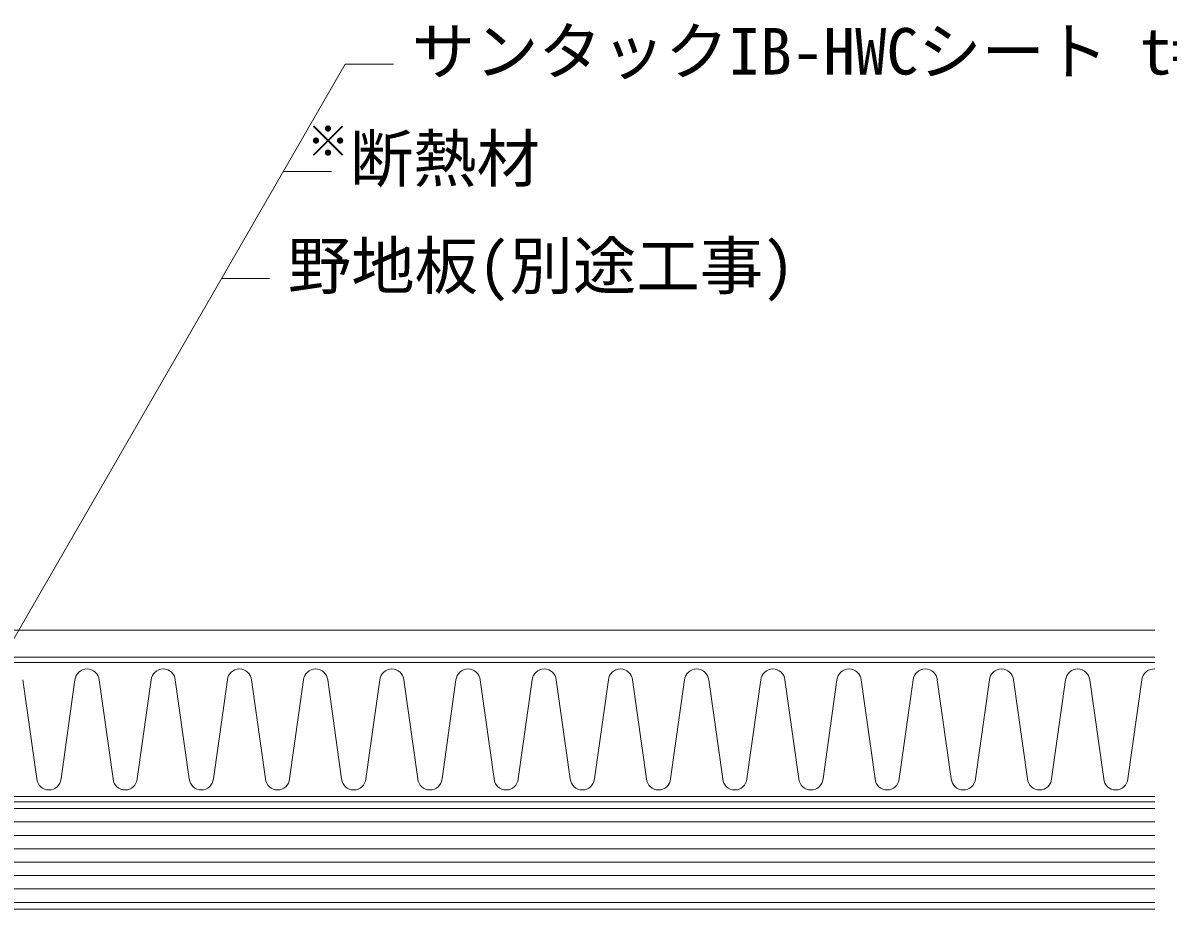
# Model space of a CAD drawing. Units: millimetres, scale not verified. Extents: x -630 to 630, y -446 to 446.
# Drawn here: x 170.8 to 384.4, y -94.4 to 70.8 of the extents above; entities that cross this region are included whole.
import ezdxf
from ezdxf.enums import TextEntityAlignment as Align

# ---------------------------------------------------------------- set-up
doc = ezdxf.new("R2010")
doc.units = ezdxf.units.MM
doc.header["$LTSCALE"] = 2
for name, color, linetype, lineweight in [('0-2_文字', 5, 'Continuous', 9), ('0-6_IBｼｰﾄ', 7, 'Continuous', 9), ('0-7_断熱材', 4, 'Continuous', 9), ('0-8_躯体', 7, 'Continuous', 9), ('0-9_野地板', 2, 'Continuous', 9), ('0-E_寸法線', 7, 'Continuous', 9)]:
    doc.layers.add(name, color=color, linetype=linetype, lineweight=lineweight)
doc.styles.add('ＭＳ ゴシック', font='')
doc.styles.get('ＭＳ ゴシック').set_extended_font_data('MS Gothic')

msp = doc.modelspace()

# ---------------------------------------------------------------- linework, layer by layer
at = {"layer": '0-6_IBｼｰﾄ'}
for p, q in [((116.943, -42.435), (381.943, -42.435)), ((115.603, -47.435), (381.943, -47.435))]:
    msp.add_line(p, q, dxfattribs=at)
at = {"layer": '0-7_断熱材', "color": 7}
for p, q in [((-368.057, -48.435), (381.943, -48.435)), ((-368.057, -73.435), (381.943, -73.435))]:
    msp.add_line(p, q, dxfattribs=at)
at = {"layer": '0-7_断熱材'}
for p, q in [((170.803, -51.701), (173.403, -70.17)), ((180.51, -51.701), (177.91, -70.17)), ((185.017, -51.701), (187.618, -70.17)), ((194.725, -51.701), (192.125, -70.17)), ((199.232, -51.701), (201.833, -70.17)), ((208.94, -51.701), (206.339, -70.17)), ((213.447, -51.701), (216.047, -70.17)), ((223.155, -51.701), (220.554, -70.17)), ((227.662, -51.701), (230.262, -70.17)), ((237.369, -51.701), (234.769, -70.17)), ((241.876, -51.701), (244.477, -70.17)), ((251.584, -51.701), (248.984, -70.17)), ((256.091, -51.701), (258.691, -70.17)), ((265.799, -51.701), (263.198, -70.17)), ((270.306, -51.701), (272.906, -70.17)), ((280.014, -51.701), (277.413, -70.17)), ((284.52, -51.701), (287.121, -70.17)), ((294.228, -51.701), (291.628, -70.17)), ((298.735, -51.701), (301.336, -70.17)), ((308.443, -51.701), (305.843, -70.17)), ((312.95, -51.701), (315.55, -70.17)), ((322.658, -51.701), (320.057, -70.17)), ((327.165, -51.701), (329.765, -70.17)), ((336.873, -51.701), (334.272, -70.17)), ((341.379, -51.701), (343.98, -70.17)), ((351.087, -51.701), (348.487, -70.17)), ((355.594, -51.701), (358.195, -70.17)), ((365.302, -51.701), (362.702, -70.17)), ((369.809, -51.701), (372.409, -70.17)), ((379.517, -51.701), (376.916, -70.17))]:
    msp.add_line(p, q, dxfattribs=at)
for centre, start, end in [((182.764, -51.912), 5.35135, 174.64865), ((196.979, -51.912), 5.35135, 174.64865), ((211.193, -51.912), 5.35135, 174.64865), ((225.408, -51.912), 5.35135, 174.64865), ((239.623, -51.912), 5.35135, 174.64865), ((253.838, -51.912), 5.35135, 174.64865), ((268.052, -51.912), 5.35135, 174.64865), ((282.267, -51.912), 5.35135, 174.64865), ((296.482, -51.912), 5.35135, 174.64865), ((310.697, -51.912), 5.35135, 174.64865), ((324.911, -51.912), 5.35135, 174.64865), ((339.126, -51.912), 5.35135, 174.64865), ((353.341, -51.912), 5.35135, 174.64865), ((367.555, -51.912), 5.35135, 174.64865), ((381.77, -51.912), 85.62253, 174.64865), ((175.657, -69.959), 185.35135, 354.64865), ((189.871, -69.959), 185.35135, 354.64865), ((204.086, -69.959), 185.35135, 354.64865), ((218.301, -69.959), 185.35135, 354.64865), ((232.515, -69.959), 185.35135, 354.64865), ((246.73, -69.959), 185.35135, 354.64865), ((260.945, -69.959), 185.35135, 354.64865), ((275.16, -69.959), 185.35135, 354.64865), ((289.374, -69.959), 185.35135, 354.64865), ((303.589, -69.959), 185.35135, 354.64865), ((317.804, -69.959), 185.35135, 354.64865), ((332.019, -69.959), 185.35135, 354.64865), ((346.233, -69.959), 185.35135, 354.64865), ((360.448, -69.959), 185.35135, 354.64865), ((374.663, -69.959), 185.35135, 354.64865)]:
    msp.add_arc(centre, 2.263, start, end, dxfattribs=at)
at = {"layer": '0-8_躯体'}
for p, q in [((-368.057, -74.435), (381.943, -74.435)), ((-368.057, -94.435), (381.943, -94.435))]:
    msp.add_line(p, q, dxfattribs=at)
at = {"layer": '0-9_野地板'}
for p, q in [((-368.057, -75.685), (381.943, -75.685)), ((-368.057, -78.185), (381.943, -78.185)), ((-368.057, -80.685), (381.943, -80.685)), ((-368.057, -83.185), (381.943, -83.185)), ((-368.057, -85.685), (381.943, -85.685)), ((-368.057, -88.185), (381.943, -88.185)), ((-368.057, -90.685), (381.943, -90.685)), ((-368.057, -93.185), (381.943, -93.185))]:
    msp.add_line(p, q, dxfattribs=at)
at = {"layer": '0-E_寸法線'}
for p, q in [((219.375, 43.145), (228.375, 43.145)), ((207.827, 23.144), (216.827, 23.144))]:
    msp.add_line(p, q, dxfattribs=at)
msp.add_lwpolyline([(151.49, -74.435), (230.922, 63.147), (239.922, 63.147)], dxfattribs=at)

# ---------------------------------------------------------------- texts
at = {"layer": '0-2_文字', "color": 7, "style": 'ＭＳ ゴシック'}
for s, height, p in [('サンタックIB-HWCシート t=1.5㎜', 8.666, (243.328, 58.602)), ('※', 5.777, (223.78, 44.156)), ('断熱材', 8.666, (231.78, 38.601)), ('野地板(別途工事)', 8.666, (220.232, 18.6))]:
    msp.add_text(s, height=height, dxfattribs=at).set_placement(p, align=Align.BOTTOM_LEFT)

doc.saveas('drawing.dxf')
